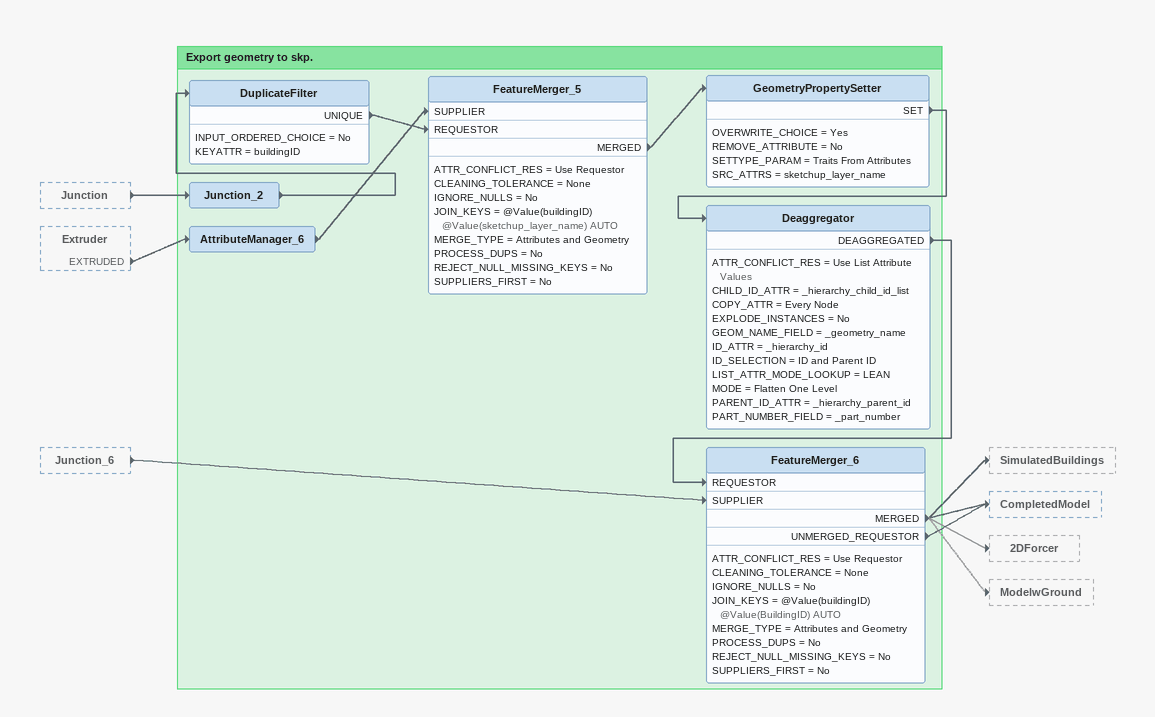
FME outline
Junction [outside]
    -> Junction_2
Extruder [outside]
    EXTRUDED -> AttributeManager_6
Junction_6 [outside]
    -> FeatureMerger_6 [SUPPLIER]

Bookmark: Export geometry to skp.
Junction_2
    -> DuplicateFilter
DuplicateFilter
    INPUT_ORDERED_CHOICE = No
    KEYATTR = buildingID
    UNIQUE -> FeatureMerger_5 [REQUESTOR]
AttributeManager_6
    -> FeatureMerger_5 [SUPPLIER]
FeatureMerger_5
    ATTR_CONFLICT_RES = Use Requestor
    CLEANING_TOLERANCE = None
    IGNORE_NULLS = No
    JOIN_KEYS = @Value(buildingID) @Value(sketchup_layer_name) AUTO
    MERGE_TYPE = Attributes and Geometry
    PROCESS_DUPS = No
    REJECT_NULL_MISSING_KEYS = No
    SUPPLIERS_FIRST = No
    MERGED -> GeometryPropertySetter
GeometryPropertySetter
    OVERWRITE_CHOICE = Yes
    REMOVE_ATTRIBUTE = No
    SETTYPE_PARAM = Traits From Attributes
    SRC_ATTRS = sketchup_layer_name
    SET -> Deaggregator
Deaggregator
    ATTR_CONFLICT_RES = Use List Attribute Values
    CHILD_ID_ATTR = _hierarchy_child_id_list
    COPY_ATTR = Every Node
    EXPLODE_INSTANCES = No
    GEOM_NAME_FIELD = _geometry_name
    ID_ATTR = _hierarchy_id
    ID_SELECTION = ID and Parent ID
    LIST_ATTR_MODE_LOOKUP = LEAN
    MODE = Flatten One Level
    PARENT_ID_ATTR = _hierarchy_parent_id
    PART_NUMBER_FIELD = _part_number
    DEAGGREGATED -> FeatureMerger_6 [REQUESTOR]
FeatureMerger_6
    ATTR_CONFLICT_RES = Use Requestor
    CLEANING_TOLERANCE = None
    IGNORE_NULLS = No
    JOIN_KEYS = @Value(buildingID) @Value(BuildingID) AUTO
    MERGE_TYPE = Attributes and Geometry
    PROCESS_DUPS = No
    REJECT_NULL_MISSING_KEYS = No
    SUPPLIERS_FIRST = No
    MERGED -> SimulatedBuildings
    MERGED -> CompletedModel
    MERGED -> 2DForcer [off]
    MERGED -> ModelwGround [off]
    UNMERGED_REQUESTOR -> CompletedModel
